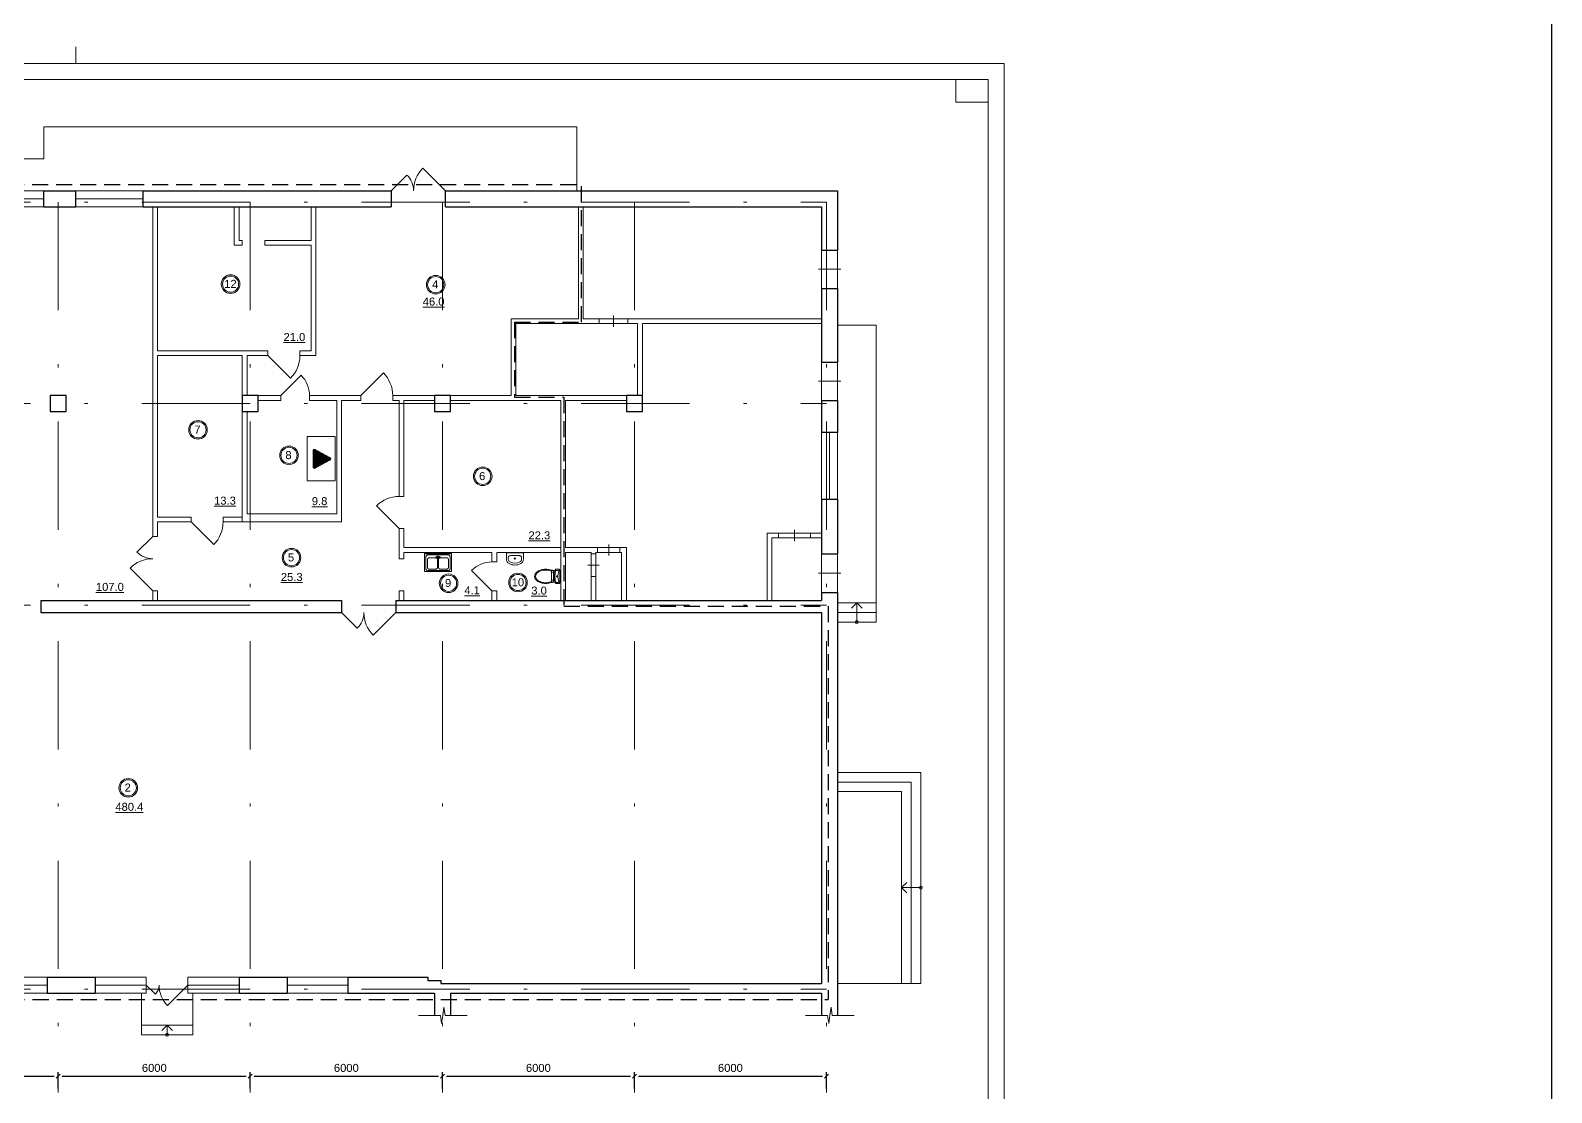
# Model space of a CAD drawing. Header units: metres. Extents: x -136 to 149, y -320 to -175.
# Drawn here: x 101.24 to 148.77, y -230.95 to -197.75 of the extents above; entities that cross this region are included whole.
import ezdxf
from ezdxf.enums import TextEntityAlignment as Align

# ---------------------------------------------------------------- set-up
doc = ezdxf.new("R2010")
doc.units = ezdxf.units.M
doc.header["$MEASUREMENT"] = 0
doc.linetypes.add('( Dashed )', pattern=[0.75, 0.5, -0.25])
doc.linetypes.add('DGN Style 4', pattern=[6.767072, 3.381423, -1.690711, 0.004227, -1.690711])
doc.layers.get('Defpoints').update_dxf_attribs({"lineweight": 0})
doc.layers.add('Level 1', color=7, linetype='Continuous', lineweight=0)
doc.styles.get("Standard").update_dxf_attribs({"font": 'cs_gost2304.shx'})
doc.styles.add('Style-Arial', font='arial.ttf')
doc.dimstyles.get("Standard").update_dxf_attribs({"dimtxt": 0.18, "dimasz": 0.18, "dimexe": 0.18, "dimexo": 0.0625, "dimgap": 0.09, "dimtad": 0, "dimtih": 1, "dimtoh": 1, "dimdec": 4, "dimzin": 0, "dimdsep": 46, "dimtxsty": 'Standard', "dimcen": 0.09, "dimadec": 0, "dimazin": 0, "dimtfac": 1, "dimtdec": 4, "dimtofl": 0, "dimtmove": 0, "dimatfit": 3, "dimfxl": 1, "dimtolj": 1, "dimtzin": 0, "dimarcsym": 0})

# ---------------------------------------------------------------- blocks, each defined once
blk = doc.blocks.new('*U414')
at = {"color": 7, "linetype": 'Continuous', "lineweight": 0}
blk.add_line((0.06, 102.5), (0.06, 105.15), dxfattribs=at)
at = {"color": 7, "linetype": 'Continuous', "lineweight": 13}
for p, q in [((-134.94, 100), (142.56, 100)), ((137.56, 100), (137.56, 96.5)), ((142.56, 100), (142.56, -100)), ((137.56, 96.5), (142.56, 96.5))]:
    blk.add_line(p, q, dxfattribs=at)
at = {"color": 7, "linetype": 'Continuous', "lineweight": 0, "flags": 128}
blk.add_lwpolyline([(145.06, -102.5), (145.06, 102.5), (-144.94, 102.5), (-144.94, -102.5), (145.06, -102.5)], close=True, dxfattribs=at)
blk = doc.blocks.new('формат А2(верт)')
at = {"color": 7, "linetype": 'Continuous', "lineweight": 13}
blk.add_blockref('*U414', (144.94, -102.5), dxfattribs=at)
blk = doc.blocks.new('*U395')
at = {"color": 7, "linetype": 'Continuous', "lineweight": 0}
for p in [(-0.164, 0.009), (0, -0.127), (0.164, 0.009)]:
    blk.add_line(p, (0, 0.173), dxfattribs=at)
blk.add_circle((0, -0.127), 0.0461, dxfattribs=at)
blk = doc.blocks.new('*U410')
at = {"color": 7, "linetype": 'Continuous', "lineweight": 0}
for p, q in [((0, 0.098), (0, 1.018)), ((-0.34, 0.049), (0, 0.098)), ((-0.34, 0.049), (0, 0)), ((0.34, -0.049), (0, 0)), ((0.34, -0.049), (0, -0.098)), ((0, -1.018), (0, -0.098))]:
    blk.add_line(p, q, dxfattribs=at)
blk = doc.blocks.new('*U394')
at = {"color": 7, "linetype": 'Continuous', "lineweight": 0}
for p in [(-0.164, 0.159), (0, -0.277), (0.164, 0.159)]:
    blk.add_line(p, (0, 0.323), dxfattribs=at)
blk.add_circle((0, -0.277), 0.0461, dxfattribs=at)
blk = doc.blocks.new('*U426')
at = {"color": 30, "linetype": '( Dashed )', "lineweight": 30}
for p, q in [((-13.945, 12.74), (14.475, 12.74)), ((-13.945, 8.64), (-13.945, 12.74)), ((14.475, 8.44), (14.475, 12.74)), ((-18.925, 8.64), (-13.945, 8.64)), ((-19.025, 8.54), (-19.025, 5.74)), ((12.375, 8.44), (14.475, 8.44)), ((12.375, 8.44), (12.375, 6.09)), ((-21.825, 6.09), (-21.825, -0.44)), ((-19.725, 6.09), (-21.825, 6.09)), ((-19.725, 6.09), (-19.725, 5.74)), ((-19.725, 5.74), (-19.025, 5.74)), ((12.375, 6.09), (13.925, 6.09)), ((13.925, 6.09), (13.925, -0.44)), ((-22.175, -0.44), (-22.175, -12.74)), ((-22.175, -0.44), (-21.825, -0.44)), ((13.925, -0.44), (22.175, -0.44)), ((22.175, -0.44), (22.175, -12.74)), ((-22.175, -12.74), (22.175, -12.74))]:
    blk.add_line(p, q, dxfattribs=at)
blk = doc.blocks.new('ун3')
at = {"color": 8, "linetype": 'Continuous', "lineweight": 13}
for p, q in [((-0.26, 0.026), (-0.26, 0.142)), ((-0.239, 0.354), (-0.212, 0.175)), ((0.234, 0), (-0.234, 0)), ((-0.221, 0.062), (-0.221, 0.126)), ((0.187, 0.299), (-0.187, 0.299)), ((-0.148, 0.232), (-0.187, 0.232)), ((0.129, 0.232), (-0.128, 0.232)), ((0.187, 0.232), (0.149, 0.232)), ((0.239, 0.354), (0.212, 0.175)), ((0.221, 0.126), (0.221, 0.062)), ((0.26, 0.142), (0.26, 0.026))]:
    blk.add_line(p, q, dxfattribs=at)
at = {"color": 8, "linetype": 'Continuous', "lineweight": 13, "extrusion": (0, 0, -1), "flags": 128}
for points in [[(0.128, 0.255), (0.128, 0.206), (0.148, 0.206), (0.148, 0.255), (0.128, 0.255)], [(-0.129, 0.255), (-0.129, 0.206), (-0.149, 0.206), (-0.149, 0.255), (-0.129, 0.255)]]:
    blk.add_lwpolyline(points, close=True, dxfattribs=at)
at = {"color": 8, "linetype": 'Continuous', "lineweight": 13, "extrusion": (0, 0, -1)}
blk.add_circle((0, 0.099), 0.0222, dxfattribs=at)
at = {"color": 8, "linetype": 'Continuous', "lineweight": 13}
for centre, radius, start, end in [((0.379, 0.517), 0.639, 165.2133, 180), ((0.192, 0.566), 0.446, 147.4922, 165.2133), ((0.34, 0.519), 0.573, 165.2133, 180), ((0.172, 0.563), 0.4, 147.4922, 165.2133), ((0.074, 0.641), 0.306, 123.0235, 147.4922), ((0.067, 0.631), 0.275, 123.0235, 147.4922), ((0, 0.755), 0.17, 90, 123.0235), ((0, 0.733), 0.153, 90, 123.0235), ((0, 0.755), 0.17, 56.9765, 90), ((0, 0.733), 0.153, 56.9765, 90), ((-0.066, 0.631), 0.275, 32.5078, 56.9765), ((-0.074, 0.641), 0.306, 32.5078, 56.9765), ((-0.172, 0.563), 0.4, 14.7867, 32.5078), ((-0.192, 0.566), 0.446, 14.7867, 32.5078), ((-0.34, 0.519), 0.573, 0, 14.7867), ((-0.379, 0.517), 0.639, 0, 14.7867), ((0.379, 0.517), 0.639, 180, 194.7867), ((-0.234, 0.142), 0.026, 106.9888, 180), ((-0.234, 0.026), 0.026, 180, 270), ((0, -0.624), 0.827, 73.0112, 106.9888), ((0.192, 0.467), 0.446, 194.7867, 211.8511), ((0.34, 0.519), 0.573, 180, 194.7867), ((-0.195, 0.126), 0.026, 104.5756, 180), ((-0.195, 0.062), 0.026, 180, 287.342), ((0.172, 0.475), 0.4, 194.7867, 206.0947), ((0, -0.624), 0.801, 75.4244, 104.5756), ((0, -0.562), 0.628, 72.658, 107.342), ((-0.172, 0.475), 0.4, 333.9053, 345.2133), ((-0.192, 0.467), 0.446, 328.1489, 345.2133), ((0.195, 0.062), 0.026, 252.658, 0), ((0.195, 0.126), 0.026, 0, 75.4244), ((-0.34, 0.519), 0.573, 345.2133, 0), ((0.234, 0.026), 0.026, 270, 0), ((-0.379, 0.517), 0.639, 345.2133, 0), ((0.234, 0.142), 0.026, 0, 73.0112)]:
    blk.add_arc(centre, radius, start, end, dxfattribs=at)
at = {"color": 8, "linetype": 'Continuous', "lineweight": 13, "extrusion": (0, 0, -1), "insert": (0.046, 0.047), "char_height": 0.013, "width": 61.84848, "attachment_point": 9, "text_direction": (1, 0, 0)}
blk.add_mtext('\\Ftxt;Spais Shattl', dxfattribs=at)
blk = doc.blocks.new('SINK10')
at = {"color": 8, "linetype": 'Continuous', "lineweight": 13}
for p, q in [((-23, 0), (-23, -16.8)), ((23, 0), (-23, 0)), ((23, 0), (23, -16.8)), ((-17.9, -12.3), (-18, -13.4)), ((-18, -13.4), (-18, -16.8)), ((-17.5, -11.2), (-17.9, -12.3)), ((-16.8, -10.1), (-17.5, -11.2)), ((-15.9, -9.2), (-16.8, -10.1)), ((-14.8, -8.3), (-15.9, -9.2)), ((-13.6, -7.7), (-14.8, -8.3)), ((-12.2, -7.2), (-13.6, -7.7)), ((-10.7, -6.9), (-12.2, -7.2)), ((-9.1, -6.8), (-10.7, -6.9)), ((-9.1, -6.8), (-9.1, -6.8)), ((9.1, -6.8), (-9.1, -6.8)), ((9.1, -6.8), (9.1, -6.8)), ((10.7, -6.9), (9.1, -6.8)), ((12.2, -7.2), (10.7, -6.9)), ((13.6, -7.7), (12.2, -7.2)), ((14.8, -8.3), (13.6, -7.7)), ((15.9, -9.2), (14.8, -8.3)), ((16.8, -10.1), (15.9, -9.2)), ((17.5, -11.2), (16.8, -10.1)), ((17.9, -12.3), (17.5, -11.2)), ((18, -13.4), (17.9, -12.3)), ((18, -13.4), (18, -16.8))]:
    blk.add_line(p, q, dxfattribs=at)
for centre, radius, start, end in [((-9.1, -16.8), 13.9, 180, 241.5254), ((-9.1, -16.8), 8.89, 180, 241.5254), ((0, 0), 33, 241.5254, 298.4746), ((0, 0), 28, 241.5254, 298.4746), ((0, -15.2), 1.75, 0, 360), ((9.1, -16.8), 8.89, 298.4746, 360), ((9.1, -16.8), 13.9, 298.4746, 360)]:
    blk.add_arc(centre, radius, start, end, dxfattribs=at)
blk = doc.blocks.new('SINK4')
at = {"color": 8, "linetype": 'Continuous', "lineweight": 13}
for p, q in [((-45, 0), (45, 0)), ((-45, -60), (-45, 0)), ((45, -60), (45, 0)), ((-45, -2), (45, -2)), ((-40, -10), (-40, -52)), ((35, -5), (-35, -5)), ((-35, -20), (-35, -47)), ((-6.5, -15), (-30, -15)), ((-7.4, -12), (-7.5, -12.3)), ((-7.5, -12.3), (-7.5, -12.8)), ((-7.5, -12.8), (-7.4, -13.4)), ((-7.1, -11.4), (-7.4, -12)), ((-7.2, -11.9), (-7.4, -12)), ((-7.4, -13.4), (-7.3, -14)), ((-7.3, -14), (-7.1, -14.5)), ((-7, -11.9), (-7.2, -11.9)), ((-6.9, -11.3), (-7.1, -11.4)), ((-7.1, -14.5), (-6.9, -15.1)), ((-6.8, -12.1), (-7, -11.9)), ((-3, -11.2), (-6.9, -11.3)), ((-6.6, -11.3), (-6.9, -11.3)), ((-6.9, -15.1), (-6.6, -15.5)), ((-6.5, -12.5), (-6.8, -12.1)), ((-6.3, -11.6), (-6.6, -11.3)), ((-6.6, -15.5), (-6.4, -15.7)), ((-6.3, -13), (-6.5, -12.5)), ((-6.4, -15.7), (-6.2, -15.7)), ((-5.9, -16), (-6.4, -15.7)), ((-6, -12.1), (-6.3, -11.6)), ((-6.1, -13.6), (-6.3, -13)), ((-6.2, -15.7), (-6, -15.6)), ((-6, -14.2), (-6.1, -13.6)), ((-5.7, -12.7), (-6, -12.1)), ((-5.9, -14.8), (-6, -14.2)), ((-6, -15.6), (-5.9, -15.3)), ((-5.9, -15.3), (-5.9, -14.8)), ((-5.9, -16), (-5.6, -16.1)), ((-5.5, -13.5), (-5.7, -12.7)), ((-2.2, -14.1), (-5.6, -16.1)), ((-5.6, -16.1), (-5.4, -15.9)), ((-5.3, -14.2), (-5.5, -13.5)), ((-5.4, -15.9), (-5.3, -15.5)), ((-5.3, -14.9), (-5.3, -14.2)), ((-5.3, -15.5), (-5.3, -14.9)), ((-2.8, -11.3), (-3, -11.2)), ((-2.6, -11.4), (-2.8, -11.3)), ((-2.3, -10.4), (-2.7, -11.1)), ((-2.7, -11.1), (-2.7, -11.4)), ((-1.9, -11.3), (-2.6, -11.5)), ((-2.4, -11.7), (-2.6, -11.4)), ((-2.3, -12.1), (-2.4, -11.7)), ((-1.6, -9.7), (-2.3, -10.4)), ((-2.1, -12.6), (-2.3, -12.1)), ((-2.2, -14.1), (-2.1, -14)), ((-2, -13), (-2.1, -12.6)), ((-2.1, -14), (-2, -13.8)), ((-2, -13.4), (-2, -13)), ((-2, -13.8), (-2, -13.4)), ((-1.3, -13.6), (-2, -13.8)), ((-2, -13.9), (-1.6, -14.3)), ((-0.9, -9.3), (-1.6, -9.7)), ((-1.6, -14.3), (-0.9, -14.7)), ((-1.2, -11.1), (-1.5, -12)), ((-1.5, -12), (-1.2, -12.9)), ((-1.5, -47), (-1.5, -20)), ((-0.5, -10.6), (-1.2, -11.1)), ((-1.2, -12.9), (-0.9, -13.1)), ((-1.1, -32), (-0.9, -31.4)), ((-0.9, -32.6), (-1.1, -32)), ((-0.8, -11.4), (-1, -12)), ((-1, -12), (-0.9, -12.5)), ((0, -9.2), (-0.9, -9.3)), ((-0.7, -11.5), (-0.9, -12)), ((-0.9, -12), (-0.9, -32)), ((-0.9, -14.7), (-0.9, -14.7)), ((-0.7, -32.5), (-0.9, -32)), ((-0.3, -11), (-0.8, -11.4)), ((-0.3, -32.9), (-0.9, -32.6)), ((-0.9, -32.6), (-0.7, -33)), ((-0.3, -11.2), (-0.7, -11.5)), ((-0.3, -32.8), (-0.7, -32.5)), ((-0.3, -33.3), (-0.7, -33)), ((0.5, -10.6), (-0.5, -10.6)), ((0.3, -11), (-0.3, -11)), ((0.3, -11.2), (-0.3, -11.2)), ((0.3, -32.8), (-0.3, -32.8)), ((0.3, -32.9), (-0.3, -32.9)), ((0.3, -33.3), (-0.3, -33.3)), ((0.9, -9.3), (0, -9.2)), ((0.8, -11.4), (0.3, -11)), ((0.7, -11.5), (0.3, -11.2)), ((0.7, -32.5), (0.3, -32.8)), ((0.8, -32.6), (0.3, -32.9)), ((0.7, -33), (0.3, -33.3)), ((1.2, -11.1), (0.5, -10.6)), ((0.8, -12), (0.7, -11.5)), ((0.8, -32), (0.7, -32.5)), ((0.8, -32.6), (0.7, -33)), ((1, -12), (0.8, -11.4)), ((0.8, -12.5), (1, -12)), ((0.8, -12), (0.8, -32)), ((0.8, -13.1), (1.2, -12.9)), ((0.8, -14.7), (0.9, -14.7)), ((0.8, -31.4), (1, -32)), ((1, -32), (0.8, -32.6)), ((1.6, -9.7), (0.9, -9.3)), ((0.9, -14.7), (1.6, -14.3)), ((1.5, -12), (1.2, -11.1)), ((1.2, -12.9), (1.5, -12)), ((1.3, -13.6), (2, -13.8)), ((1.5, -20), (1.5, -47)), ((2.3, -10.4), (1.6, -9.7)), ((1.6, -14.3), (2, -13.9)), ((1.9, -11.3), (2.6, -11.5)), ((2.1, -12.6), (2, -13)), ((2, -13), (2, -13.4)), ((2, -13.4), (2, -13.8)), ((2, -13.8), (2.1, -14)), ((2.3, -12.1), (2.1, -12.6)), ((2.1, -14), (2.2, -14.1)), ((2.2, -14.1), (5.6, -16.1)), ((2.7, -11.1), (2.3, -10.4)), ((2.4, -11.7), (2.3, -12.1)), ((2.6, -11.4), (2.4, -11.7)), ((2.8, -11.3), (2.6, -11.4)), ((2.7, -11.4), (2.7, -11.1)), ((3, -11.2), (2.8, -11.3)), ((3, -11.2), (6.9, -11.3)), ((5.5, -13.5), (5.3, -14.2)), ((5.3, -14.2), (5.3, -14.9)), ((5.3, -14.9), (5.3, -15.5)), ((5.3, -15.5), (5.4, -15.9)), ((5.4, -15.9), (5.6, -16.1)), ((5.7, -12.7), (5.5, -13.5)), ((5.6, -16.1), (5.9, -16)), ((6, -12.1), (5.7, -12.7)), ((6, -14.2), (5.9, -14.8)), ((5.9, -14.8), (5.9, -15.3)), ((5.9, -15.3), (6, -15.6)), ((5.9, -16), (6.4, -15.7)), ((6.3, -11.6), (6, -12.1)), ((6.1, -13.6), (6, -14.2)), ((6, -15.6), (6.2, -15.7)), ((6.3, -13), (6.1, -13.6)), ((6.2, -15.7), (6.4, -15.7)), ((6.6, -11.3), (6.3, -11.6)), ((6.5, -12.5), (6.3, -13)), ((6.4, -15.7), (6.6, -15.5)), ((6.8, -12.1), (6.5, -12.5)), ((30, -15), (6.5, -15)), ((6.9, -11.3), (6.6, -11.3)), ((6.6, -15.5), (6.9, -15.1)), ((7, -11.9), (6.8, -12.1)), ((7.1, -11.4), (6.9, -11.3)), ((6.9, -15.1), (7.1, -14.5)), ((7.2, -11.9), (7, -11.9)), ((7.1, -11.4), (7.4, -12)), ((7.1, -14.5), (7.3, -14)), ((7.4, -12), (7.2, -11.9)), ((7.3, -14), (7.4, -13.4)), ((7.5, -12.3), (7.4, -12)), ((7.4, -13.4), (7.5, -12.8)), ((7.5, -12.8), (7.5, -12.3)), ((35, -47), (35, -20)), ((40, -52), (40, -10)), ((-45, -60), (45, -60)), ((-35, -57), (35, -57)), ((-30, -52), (-6.5, -52)), ((6.5, -52), (30, -52))]:
    blk.add_line(p, q, dxfattribs=at)
for centre, start, end in [((-35, -10), 90, 180), ((-30, -20), 90, 180), ((-30, -47), 180, 270), ((-6.5, -20), 0, 90), ((-6.5, -47), 270, 0), ((6.5, -20), 90, 180), ((6.5, -47), 180, 270), ((30, -20), 0, 90), ((30, -47), 270, 0), ((35, -10), 0, 90), ((-35, -52), 180, 270), ((35, -52), 270, 0)]:
    blk.add_arc(centre, 5, start, end, dxfattribs=at)
for p in [(-35, -57), (-30, -52), (6.5, -52)]:
    blk.add_point(p, dxfattribs=at)
blk = doc.blocks.new('*U104')
at = {"linetype": 'Continuous', "lineweight": 13}
h = blk.add_hatch(color=7, dxfattribs=at)
h.paths.add_polyline_path([(0.214, -0.233, 0.573879), (0.249, -0.174), (0.03, 0.213, 0.590013), (-0.04, 0.213), (-0.249, -0.175, 0.56827), (-0.214, -0.234), (0, -0.234)])
h.paths.add_polyline_path([(0.013, 0.204), (0.231, -0.184, -0.573879), (0.214, -0.213), (-0.214, -0.214, -0.56827), (-0.232, -0.184), (-0.022, 0.203), (-0.022, 0.203, -0.590013)])
h = blk.add_hatch(color=7, dxfattribs=at)
h.paths.add_polyline_path([(0.214, -0.233, 0.573879), (0.249, -0.174), (0.03, 0.213, 0.590013), (-0.04, 0.213), (-0.249, -0.175, 0.56827), (-0.214, -0.234), (0, -0.234)])
h.paths.add_polyline_path([(0.013, 0.204), (0.231, -0.184, -0.573879), (0.214, -0.213), (-0.214, -0.214, -0.56827), (-0.232, -0.184), (-0.022, 0.203), (-0.022, 0.203, -0.590013)])
h = blk.add_hatch(color=7, dxfattribs=at)
h.paths.add_polyline_path([(0.214, -0.233, 0.573879), (0.249, -0.174), (0.03, 0.213, 0.590013), (-0.04, 0.213), (-0.249, -0.175, 0.56827), (-0.214, -0.234), (0, -0.234)])
h.paths.add_polyline_path([(-0.232, -0.184), (-0.022, 0.203), (-0.022, 0.203, -0.589995), (0.013, 0.204), (0.013, 0.204), (0.231, -0.184, -0.573879), (0.214, -0.213), (-0.214, -0.214, -0.56827)])
h = blk.add_hatch(color=2, dxfattribs=at)
h.paths.add_polyline_path([(0.231, -0.184), (0.013, 0.204, 0.590013), (-0.022, 0.203), (-0.022, 0.203), (-0.232, -0.184, 0.56827), (-0.214, -0.214), (0.214, -0.213, 0.573879)])
h.paths.add_polyline_path([(0.004, -0.192), (-0.017, -0.118), (0.001, -0.137), (0.01, -0.028), (-0.066, -0.078), (-0.027, 0.112), (0.024, 0.115), (-0.025, -0.027), (0.055, 0.025), (0.021, -0.14), (0.044, -0.123)])
blk.add_hatch(color=7, dxfattribs=at).paths.add_polyline_path([(0.004, -0.192), (-0.017, -0.118), (0.001, -0.137), (0.01, -0.028), (-0.066, -0.078), (-0.027, 0.112), (0.024, 0.115), (-0.025, -0.027), (0.055, 0.025), (0.021, -0.14), (0.044, -0.123)])
at = {"color": 7, "linetype": 'Continuous', "lineweight": 13, "flags": 128}
blk.add_lwpolyline([(-0.232, -0.184), (-0.022, 0.203, -0.590013), (0.013, 0.204), (0.231, -0.184, -0.573879), (0.214, -0.213), (-0.214, -0.214, -0.56827), (-0.232, -0.184)], format="xyb", close=True, dxfattribs=at)
blk.add_lwpolyline([(-0.027, 0.112), (0.024, 0.115), (-0.025, -0.027), (0.055, 0.025), (0.021, -0.14), (0.044, -0.123), (0.004, -0.192), (-0.017, -0.118), (0.001, -0.137), (0.01, -0.028), (-0.066, -0.078), (-0.027, 0.112)], close=True, dxfattribs=at)
at = {"layer": 'Level 1', "color": 7, "linetype": 'Continuous', "lineweight": 13}
for p, q in [((-0.04, 0.213), (-0.249, -0.175)), ((0.03, 0.213), (0.249, -0.174)), ((-0.214, -0.234), (0.214, -0.233))]:
    blk.add_line(p, q, dxfattribs=at)
for centre, start, end in [((-0.004, 0.194), 29.4332, 151.5979), ((-0.214, -0.194), 151.5945, 270.0276), ((0.214, -0.193), 270.0276, 29.4301)]:
    blk.add_arc(centre, 0.04, start, end, dxfattribs=at)
blk = doc.blocks.new('*U103')
at = {"color": 7, "linetype": 'Continuous', "lineweight": 13, "flags": 128}
blk.add_lwpolyline([(0.219, 0.138), (-0.219, 0.138), (-0.219, -0.138), (0.219, -0.138), (0.219, 0.138)], close=True, dxfattribs=at)
at = {"layer": 'Level 1', "color": 7, "linetype": 'Continuous', "lineweight": 13, "xscale": 0.3720619844147274, "yscale": 0.3720619844147274, "zscale": 0.3720619844147274}
blk.add_blockref('*U104', (0.003, 0.008), dxfattribs=at)
blk = doc.blocks.new('*U23')
at = {"color": 7, "linetype": 'Continuous', "lineweight": 13}
for radius in [0.291, 0.252]:
    blk.add_circle((0, 0), radius, dxfattribs=at)
at = {"color": 7, "linetype": 'Continuous', "lineweight": 13, "style": 'Style-Arial'}
blk.add_text('2', height=0.25, dxfattribs=at).set_placement((-0.113, 0.133), align=Align.TOP_LEFT)
blk = doc.blocks.new('*U25')
at = {"color": 7, "linetype": 'Continuous', "lineweight": 13}
for radius in [0.291, 0.252]:
    blk.add_circle((0, 0), radius, dxfattribs=at)
at = {"color": 7, "linetype": 'Continuous', "lineweight": 13, "style": 'Style-Arial'}
blk.add_text('4', height=0.25, dxfattribs=at).set_placement((-0.113, 0.133), align=Align.TOP_LEFT)
blk = doc.blocks.new('*U26')
at = {"color": 7, "linetype": 'Continuous', "lineweight": 13}
for radius in [0.291, 0.252]:
    blk.add_circle((0, 0), radius, dxfattribs=at)
at = {"color": 7, "linetype": 'Continuous', "lineweight": 13, "style": 'Style-Arial'}
blk.add_text('5', height=0.25, dxfattribs=at).set_placement((-0.113, 0.133), align=Align.TOP_LEFT)
blk = doc.blocks.new('*U27')
at = {"color": 7, "linetype": 'Continuous', "lineweight": 13}
for radius in [0.291, 0.252]:
    blk.add_circle((0, 0), radius, dxfattribs=at)
at = {"color": 7, "linetype": 'Continuous', "lineweight": 13, "style": 'Style-Arial'}
blk.add_text('6', height=0.25, dxfattribs=at).set_placement((-0.113, 0.133), align=Align.TOP_LEFT)
blk = doc.blocks.new('*U28')
at = {"color": 7, "linetype": 'Continuous', "lineweight": 13}
for radius in [0.291, 0.252]:
    blk.add_circle((0, 0), radius, dxfattribs=at)
at = {"color": 7, "linetype": 'Continuous', "lineweight": 13, "style": 'Style-Arial'}
blk.add_text('7', height=0.25, dxfattribs=at).set_placement((-0.113, 0.133), align=Align.TOP_LEFT)
blk = doc.blocks.new('*U29')
at = {"color": 7, "linetype": 'Continuous', "lineweight": 13}
for radius in [0.291, 0.252]:
    blk.add_circle((0, 0), radius, dxfattribs=at)
at = {"color": 7, "linetype": 'Continuous', "lineweight": 13, "style": 'Style-Arial'}
blk.add_text('8', height=0.25, dxfattribs=at).set_placement((-0.113, 0.133), align=Align.TOP_LEFT)
blk = doc.blocks.new('*U30')
at = {"color": 7, "linetype": 'Continuous', "lineweight": 13}
for radius in [0.291, 0.252]:
    blk.add_circle((0, 0), radius, dxfattribs=at)
at = {"color": 7, "linetype": 'Continuous', "lineweight": 13, "style": 'Style-Arial'}
blk.add_text('9', height=0.25, dxfattribs=at).set_placement((-0.113, 0.133), align=Align.TOP_LEFT)
blk = doc.blocks.new('*U31')
at = {"color": 7, "linetype": 'Continuous', "lineweight": 13}
for radius in [0.291, 0.252]:
    blk.add_circle((0, 0), radius, dxfattribs=at)
at = {"color": 7, "linetype": 'Continuous', "lineweight": 13, "style": 'Style-Arial'}
blk.add_text('10', height=0.25, dxfattribs=at).set_placement((-0.197, 0.133), align=Align.TOP_LEFT)
blk = doc.blocks.new('*U33')
at = {"color": 7, "linetype": 'Continuous', "lineweight": 13}
for radius in [0.291, 0.252]:
    blk.add_circle((0, 0), radius, dxfattribs=at)
at = {"color": 7, "linetype": 'Continuous', "lineweight": 13, "style": 'Style-Arial'}
blk.add_text('12', height=0.25, dxfattribs=at).set_placement((-0.197, 0.133), align=Align.TOP_LEFT)
blk = doc.blocks.new('_Oblique-1')
at = {"color": 0, "linetype": 'ByBlock', "lineweight": -2}
blk.add_line((0.5, 0.5), (-0.5, -0.5), dxfattribs=at)
blk = doc.blocks.new('*D498')
at = {"color": 0, "linetype": 'Continuous', "lineweight": -2, "transparency": 16777216}
for p, q in [((96.115, -230.822), (96.115, -230.305)), ((96.24, -230.43), (101.99, -230.43)), ((102.115, -230.822), (102.115, -230.305))]:
    blk.add_line(p, q, dxfattribs=at)
at = {"layer": 'Defpoints', "color": 0, "linetype": 'Continuous', "lineweight": 30, "transparency": 16777216}
for p in [(102.115, -230.43), (96.115, -230.947), (102.115, -230.947)]:
    blk.add_point(p, dxfattribs=at)
at = {"color": 0, "linetype": 'Continuous', "lineweight": -2, "transparency": 16777216, "xscale": 0.125, "yscale": 0.125, "zscale": 0.125, "rotation": 180}
blk.add_blockref('_Oblique-1', (96.115, -230.43), dxfattribs=at)
at = {"color": 0, "linetype": 'Continuous', "lineweight": -2, "transparency": 16777216, "xscale": 0.125, "yscale": 0.125, "zscale": 0.125}
blk.add_blockref('_Oblique-1', (102.115, -230.43), dxfattribs=at)
at = {"color": 0, "linetype": 'Continuous', "lineweight": 0, "transparency": 16777216, "insert": (99.115, -230.177), "char_height": 0.25, "attachment_point": 5, "style": 'Style-Arial'}
blk.add_mtext('\\A1;6000', dxfattribs=at)
blk = doc.blocks.new('*D499')
at = {"color": 0, "linetype": 'Continuous', "lineweight": -2, "transparency": 16777216}
for p, q in [((102.115, -230.822), (102.115, -230.305)), ((102.24, -230.43), (107.99, -230.43)), ((108.115, -230.822), (108.115, -230.305))]:
    blk.add_line(p, q, dxfattribs=at)
at = {"layer": 'Defpoints', "color": 0, "linetype": 'Continuous', "lineweight": 30, "transparency": 16777216}
for p in [(108.115, -230.43), (102.115, -230.947), (108.115, -230.947)]:
    blk.add_point(p, dxfattribs=at)
at = {"color": 0, "linetype": 'Continuous', "lineweight": -2, "transparency": 16777216, "xscale": 0.125, "yscale": 0.125, "zscale": 0.125, "rotation": 180}
blk.add_blockref('_Oblique-1', (102.115, -230.43), dxfattribs=at)
at = {"color": 0, "linetype": 'Continuous', "lineweight": -2, "transparency": 16777216, "xscale": 0.125, "yscale": 0.125, "zscale": 0.125}
blk.add_blockref('_Oblique-1', (108.115, -230.43), dxfattribs=at)
at = {"color": 0, "linetype": 'Continuous', "lineweight": 0, "transparency": 16777216, "insert": (105.115, -230.177), "char_height": 0.25, "attachment_point": 5, "style": 'Style-Arial'}
blk.add_mtext('\\A1;6000', dxfattribs=at)
blk = doc.blocks.new('*D500')
at = {"color": 0, "linetype": 'Continuous', "lineweight": -2, "transparency": 16777216}
for p, q in [((108.115, -230.822), (108.115, -230.305)), ((108.24, -230.43), (113.99, -230.43)), ((114.115, -230.822), (114.115, -230.305))]:
    blk.add_line(p, q, dxfattribs=at)
at = {"layer": 'Defpoints', "color": 0, "linetype": 'Continuous', "lineweight": 30, "transparency": 16777216}
for p in [(114.115, -230.43), (108.115, -230.947), (114.115, -230.947)]:
    blk.add_point(p, dxfattribs=at)
at = {"color": 0, "linetype": 'Continuous', "lineweight": -2, "transparency": 16777216, "xscale": 0.125, "yscale": 0.125, "zscale": 0.125, "rotation": 180}
blk.add_blockref('_Oblique-1', (108.115, -230.43), dxfattribs=at)
at = {"color": 0, "linetype": 'Continuous', "lineweight": -2, "transparency": 16777216, "xscale": 0.125, "yscale": 0.125, "zscale": 0.125}
blk.add_blockref('_Oblique-1', (114.115, -230.43), dxfattribs=at)
at = {"color": 0, "linetype": 'Continuous', "lineweight": 0, "transparency": 16777216, "insert": (111.115, -230.177), "char_height": 0.25, "attachment_point": 5, "style": 'Style-Arial'}
blk.add_mtext('\\A1;6000', dxfattribs=at)
blk = doc.blocks.new('*D501')
at = {"color": 0, "linetype": 'Continuous', "lineweight": -2, "transparency": 16777216}
for p, q in [((114.115, -230.822), (114.115, -230.305)), ((114.24, -230.43), (119.99, -230.43)), ((120.115, -230.822), (120.115, -230.305))]:
    blk.add_line(p, q, dxfattribs=at)
at = {"layer": 'Defpoints', "color": 0, "linetype": 'Continuous', "lineweight": 30, "transparency": 16777216}
for p in [(120.115, -230.43), (114.115, -230.947), (120.115, -230.947)]:
    blk.add_point(p, dxfattribs=at)
at = {"color": 0, "linetype": 'Continuous', "lineweight": -2, "transparency": 16777216, "xscale": 0.125, "yscale": 0.125, "zscale": 0.125, "rotation": 180}
blk.add_blockref('_Oblique-1', (114.115, -230.43), dxfattribs=at)
at = {"color": 0, "linetype": 'Continuous', "lineweight": -2, "transparency": 16777216, "xscale": 0.125, "yscale": 0.125, "zscale": 0.125}
blk.add_blockref('_Oblique-1', (120.115, -230.43), dxfattribs=at)
at = {"color": 0, "linetype": 'Continuous', "lineweight": 0, "transparency": 16777216, "insert": (117.115, -230.177), "char_height": 0.25, "attachment_point": 5, "style": 'Style-Arial'}
blk.add_mtext('\\A1;6000', dxfattribs=at)
blk = doc.blocks.new('*D502')
at = {"color": 0, "linetype": 'Continuous', "lineweight": -2, "transparency": 16777216}
for p, q in [((120.115, -230.822), (120.115, -230.305)), ((120.24, -230.43), (125.99, -230.43)), ((126.115, -230.822), (126.115, -230.305))]:
    blk.add_line(p, q, dxfattribs=at)
at = {"layer": 'Defpoints', "color": 0, "linetype": 'Continuous', "lineweight": 30, "transparency": 16777216}
for p in [(126.115, -230.43), (120.115, -230.947), (126.115, -230.947)]:
    blk.add_point(p, dxfattribs=at)
at = {"color": 0, "linetype": 'Continuous', "lineweight": -2, "transparency": 16777216, "xscale": 0.125, "yscale": 0.125, "zscale": 0.125, "rotation": 180}
blk.add_blockref('_Oblique-1', (120.115, -230.43), dxfattribs=at)
at = {"color": 0, "linetype": 'Continuous', "lineweight": -2, "transparency": 16777216, "xscale": 0.125, "yscale": 0.125, "zscale": 0.125}
blk.add_blockref('_Oblique-1', (126.115, -230.43), dxfattribs=at)
at = {"color": 0, "linetype": 'Continuous', "lineweight": 0, "transparency": 16777216, "insert": (123.115, -230.177), "char_height": 0.25, "attachment_point": 5, "style": 'Style-Arial'}
blk.add_mtext('\\A1;6000', dxfattribs=at)

msp = doc.modelspace()

# ---------------------------------------------------------------- linework, layer by layer
at = {"color": 7, "linetype": 'Continuous', "lineweight": 0}
for p, q in [((101.66478784, -201.76100694), (101.66478784, -200.76100694)), ((101.66478784, -200.76100694), (118.31478784, -200.76100694)), ((118.31478784, -200.76100694), (118.31478784, -202.76100694)), ((97.86478784, -201.76100694), (101.66478784, -201.76100694)), ((112.51478784, -203.26100694), (112.51478784, -202.76100694)), ((99.56478784, -203.01100694), (101.66478784, -203.01100694)), ((102.66478784, -203.01100694), (104.76478784, -203.01100694)), ((125.86478784, -205.21100694), (126.56478784, -205.21100694)), ((119.46478784, -206.66100694), (119.46478784, -207.01100694)), ((126.46478784, -206.96100694), (127.66478784, -206.96100694)), ((127.66478784, -206.96100694), (127.66478784, -216.24100694)), ((125.86478784, -208.71100694), (126.56478784, -208.71100694)), ((126.21478784, -212.41100694), (126.21478784, -210.31100694)), ((125.11478784, -213.36100694), (125.11478784, -213.71100694)), ((119.31478784, -213.81100694), (119.31478784, -214.16100694)), ((118.66478784, -214.46100694), (119.01478784, -214.46100694)), ((125.86478784, -214.71100694), (126.56478784, -214.71100694)), ((126.46478784, -215.64100694), (127.66478784, -215.64100694)), ((126.46478784, -215.94100694), (127.66478784, -215.94100694)), ((126.46478784, -216.24100694), (127.66478784, -216.24100694)), ((126.46478784, -220.94100694), (129.06478784, -220.94100694)), ((129.06478784, -220.94100694), (129.06478784, -227.54100694)), ((126.46478784, -221.24100694), (128.76478784, -221.24100694)), ((128.76478784, -221.24100694), (128.76478784, -227.54100694)), ((126.46478784, -221.54100694), (128.46478784, -221.54100694)), ((128.46478784, -221.54100694), (128.46478784, -227.54100694)), ((97.46478784, -227.59100694), (101.76478784, -227.59100694)), ((103.26478784, -227.59100694), (104.86478784, -227.59100694)), ((106.16478784, -227.59100694), (107.76478784, -227.59100694)), ((109.26478784, -227.59100694), (111.16478784, -227.59100694)), ((126.46478784, -227.54100694), (129.06478784, -227.54100694)), ((104.71478784, -227.84100694), (104.71478784, -229.14100694)), ((106.31478784, -227.84100694), (106.31478784, -229.14100694)), ((106.31478784, -228.84100694), (104.71478784, -228.84100694)), ((106.31478784, -229.14100694), (104.71478784, -229.14100694))]:
    msp.add_line(p, q, dxfattribs=at)
at = {"color": 7, "linetype": 'Continuous', "lineweight": 13}
for p, q in [((112.51478784, -202.76100694), (113.00976259, -202.2660322)), ((114.21478784, -202.76100694), (113.50768106, -202.05390016)), ((105.06478784, -207.91100694), (105.06478784, -203.26100694)), ((105.21478784, -207.76100694), (105.21478784, -203.26100694)), ((107.61478784, -204.46100694), (107.61478784, -203.26100694)), ((107.76478784, -204.31100694), (107.76478784, -203.26100694)), ((110.01478784, -204.31100694), (110.01478784, -203.26100694)), ((110.16478784, -207.91100694), (110.16478784, -203.26100694)), ((118.36478784, -206.76100694), (118.36478784, -203.26100694)), ((118.51478784, -206.76100694), (118.51478784, -203.26100694)), ((107.76478784, -204.31100694), (107.86478784, -204.31100694)), ((107.86478784, -204.46100694), (107.86478784, -204.31100694)), ((108.56478784, -204.46100694), (108.56478784, -204.31100694)), ((108.56478784, -204.31100694), (110.01478784, -204.31100694)), ((107.61478784, -204.46100694), (107.86478784, -204.46100694)), ((108.56478784, -204.46100694), (110.01478784, -204.46100694)), ((110.01478784, -207.76100694), (110.01478784, -204.46100694)), ((116.26478784, -206.76100694), (116.26478784, -209.16100694)), ((116.26478784, -206.76100694), (118.36478784, -206.76100694)), ((116.41478784, -206.91100694), (116.41478784, -209.16100694)), ((116.41478784, -206.91100694), (119.01478784, -206.91100694)), ((118.51478784, -206.76100694), (119.01478784, -206.76100694)), ((119.01478784, -206.91100694), (119.01478784, -206.76100694)), ((119.91478784, -206.91100694), (119.91478784, -206.76100694)), ((119.91478784, -206.76100694), (125.96478784, -206.76100694)), ((119.91478784, -206.91100694), (120.21478784, -206.91100694)), ((120.21478784, -209.16100694), (120.21478784, -206.91100694)), ((120.36478784, -209.16100694), (120.36478784, -206.91100694)), ((120.36478784, -206.91100694), (125.96478784, -206.91100694)), ((105.06478784, -207.91100694), (105.06478784, -213.56100694)), ((105.21478784, -207.76100694), (106.46478784, -207.76100694)), ((105.21478784, -207.91100694), (106.46478784, -207.91100694)), ((105.21478784, -207.91100694), (105.21478784, -212.96100694)), ((106.46478784, -207.76100694), (108.66478784, -207.76100694)), ((106.46478784, -207.91100694), (107.86478784, -207.91100694)), ((107.86478784, -209.16100694), (107.86478784, -207.91100694)), ((108.01478784, -209.16100694), (108.01478784, -207.91100694)), ((108.01478784, -207.91100694), (108.66478784, -207.91100694)), ((108.66478784, -207.91100694), (108.66478784, -207.76100694)), ((108.66478784, -207.91100694), (109.37189463, -208.61811373)), ((109.66478784, -207.91100694), (109.66478784, -207.76100694)), ((109.66478784, -207.76100694), (110.01478784, -207.76100694)), ((109.66478784, -207.91100694), (110.16478784, -207.91100694)), ((109.06478784, -209.16100694), (109.70118395, -208.52461084)), ((111.56478784, -209.16100694), (112.27189463, -208.45390016)), ((108.36478784, -209.16100694), (109.06478784, -209.16100694)), ((108.36478784, -209.31100694), (109.06478784, -209.31100694)), ((109.06478784, -209.16100694), (109.06478784, -209.31100694)), ((109.96478784, -209.16100694), (109.96478784, -209.31100694)), ((109.96478784, -209.16100694), (110.96478784, -209.16100694)), ((109.96478784, -209.31100694), (110.81478784, -209.31100694)), ((110.81478784, -212.86100694), (110.81478784, -209.31100694)), ((111.56478784, -209.16100694), (110.96478784, -209.16100694)), ((110.96478784, -213.11100694), (110.96478784, -209.31100694)), ((111.56478784, -209.31100694), (110.96478784, -209.31100694)), ((111.56478784, -209.31100694), (111.56478784, -209.16100694)), ((113.26478784, -209.16100694), (112.56478784, -209.16100694)), ((112.56478784, -209.31100694), (112.56478784, -209.16100694)), ((112.76478784, -209.31100694), (112.56478784, -209.31100694)), ((112.76478784, -212.31100694), (112.76478784, -209.31100694)), ((113.26478784, -209.31100694), (112.91478784, -209.31100694)), ((112.91478784, -212.31100694), (112.91478784, -209.31100694)), ((113.26478784, -209.16100694), (113.86478784, -209.16100694)), ((113.26478784, -209.31100694), (113.86478784, -209.31100694)), ((114.36478784, -209.16100694), (116.26478784, -209.16100694)), ((114.36478784, -209.31100694), (117.81478784, -209.31100694)), ((116.41478784, -209.16100694), (119.86478784, -209.16100694)), ((117.81478784, -209.31100694), (117.81478784, -213.61100694)), ((117.96478784, -209.31100694), (117.96478784, -213.91100694)), ((117.96478784, -209.31100694), (119.86478784, -209.31100694)), ((107.86478784, -209.66100694), (107.86478784, -210.66100694)), ((108.01478784, -209.66100694), (108.01478784, -212.86100694)), ((107.86478784, -210.66100694), (107.86478784, -213.11100694)), ((112.76478784, -212.31100694), (112.91478784, -212.31100694)), ((108.01478784, -212.86100694), (110.81478784, -212.86100694)), ((112.76478784, -213.31100694), (112.05768106, -212.60390016)), ((106.26478784, -212.96100694), (105.21478784, -212.96100694)), ((105.21478784, -213.11100694), (105.21478784, -213.56100694)), ((106.26478784, -213.11100694), (105.21478784, -213.11100694)), ((106.26478784, -212.96100694), (106.26478784, -213.11100694)), ((106.26478784, -213.11100694), (106.97189463, -213.81811373)), ((107.86478784, -212.96100694), (107.26478784, -212.96100694)), ((107.26478784, -212.96100694), (107.26478784, -213.11100694)), ((107.86478784, -213.11100694), (107.26478784, -213.11100694)), ((107.86478784, -213.11100694), (110.96478784, -213.11100694)), ((112.76478784, -214.26100694), (112.76478784, -213.31100694)), ((112.76478784, -213.31100694), (112.91478784, -213.31100694)), ((112.91478784, -213.91100694), (112.91478784, -213.31100694)), ((105.06478784, -213.56100694), (104.57130586, -214.05448893)), ((105.06478784, -213.56100694), (105.21478784, -213.56100694)), ((117.81478784, -213.61100694), (117.81478784, -215.56100694)), ((124.26478784, -213.46100694), (124.26478784, -215.56100694)), ((124.26478784, -213.46100694), (124.61478784, -213.46100694)), ((124.41478784, -213.61100694), (124.41478784, -215.56100694)), ((124.41478784, -213.61100694), (124.61478784, -213.61100694)), ((124.61478784, -213.46100694), (124.61478784, -213.61100694)), ((125.61478784, -213.46100694), (125.61478784, -213.61100694)), ((125.61478784, -213.46100694), (125.96478784, -213.46100694)), ((125.61478784, -213.61100694), (125.96478784, -213.61100694)), ((112.76478784, -214.26100694), (112.91478784, -214.26100694)), ((112.91478784, -213.91100694), (117.81478784, -213.91100694)), ((112.91478784, -214.06100694), (115.66478784, -214.06100694)), ((112.91478784, -214.26100694), (112.91478784, -214.06100694)), ((115.66478784, -214.06100694), (115.66478784, -214.36100694)), ((115.81478784, -214.06100694), (115.81478784, -214.36100694)), ((115.81478784, -214.06100694), (117.81478784, -214.06100694)), ((117.96478784, -213.91100694), (118.96478784, -213.91100694)), ((117.96478784, -214.06100694), (118.76478784, -214.06100694)), ((117.96478784, -214.06100694), (117.96478784, -215.56100694)), ((118.76478784, -214.06100694), (118.76478784, -214.11100694)), ((118.76478784, -214.11100694), (118.91478784, -214.11100694)), ((118.91478784, -214.06100694), (118.91478784, -214.11100694)), ((118.91478784, -214.06100694), (118.96478784, -214.06100694)), ((118.96478784, -213.91100694), (118.96478784, -214.06100694)), ((119.66478784, -213.91100694), (119.66478784, -214.06100694)), ((119.66478784, -213.91100694), (119.86478784, -213.91100694)), ((119.66478784, -214.06100694), (119.71478784, -214.06100694)), ((119.71478784, -214.06100694), (119.71478784, -215.56100694)), ((119.86478784, -213.91100694), (119.86478784, -215.56100694)), ((105.06478784, -215.26100694), (104.3561883, -214.5524074)), ((115.66478784, -215.26100694), (115.02839174, -214.62461084)), ((115.66478784, -214.36100694), (115.81478784, -214.36100694)), ((118.76478784, -214.81100694), (118.91478784, -214.81100694)), ((118.76478784, -214.81100694), (118.76478784, -215.56100694)), ((118.91478784, -214.81100694), (118.91478784, -215.56100694)), ((105.06478784, -215.26100694), (105.21478784, -215.26100694)), ((105.06478784, -215.26100694), (105.06478784, -215.56100694)), ((105.21478784, -215.26100694), (105.21478784, -215.56100694)), ((112.76478784, -215.56100694), (112.76478784, -215.26100694)), ((112.76478784, -215.26100694), (112.91478784, -215.26100694)), ((112.91478784, -215.56100694), (112.91478784, -215.26100694)), ((115.66478784, -215.26100694), (115.66478784, -215.56100694)), ((115.66478784, -215.26100694), (115.81478784, -215.26100694)), ((115.81478784, -215.26100694), (115.81478784, -215.56100694)), ((110.96478784, -215.94100694), (111.45826983, -216.43448893)), ((112.66478784, -215.94100694), (111.9561883, -216.64960649)), ((104.86478784, -227.59100694), (105.14763056, -227.87384966)), ((106.16478784, -227.59100694), (105.52839174, -228.22740305))]:
    msp.add_line(p, q, dxfattribs=at)
at = {"color": 7, "linetype": 'Continuous', "lineweight": 30}
for p, q in [((101.66478784, -203.26100694), (101.66478784, -202.76100694)), ((101.66478784, -202.76100694), (102.66478784, -202.76100694)), ((102.66478784, -203.26100694), (102.66478784, -202.76100694)), ((104.76478784, -203.26100694), (104.76478784, -202.76100694)), ((104.76478784, -202.76100694), (112.51478784, -202.76100694)), ((112.51478784, -202.76100694), (112.51478784, -203.26100694)), ((114.21478784, -203.26100694), (114.21478784, -202.76100694)), ((114.21478784, -202.76100694), (115.21478784, -202.76100694)), ((115.21478784, -202.76100694), (126.46478784, -202.76100694)), ((126.46478784, -202.76100694), (126.46478784, -204.61100694)), ((101.66478784, -203.26100694), (102.66478784, -203.26100694)), ((104.76478784, -203.26100694), (112.51478784, -203.26100694)), ((114.21478784, -203.26100694), (115.21478784, -203.26100694)), ((115.21478784, -203.26100694), (125.96478784, -203.26100694)), ((125.96478784, -203.26100694), (125.96478784, -204.61100694)), ((125.96478784, -204.61100694), (126.46478784, -204.61100694)), ((125.96478784, -205.81100694), (126.46478784, -205.81100694)), ((125.96478784, -205.81100694), (125.96478784, -208.11100694)), ((126.46478784, -205.81100694), (126.46478784, -208.11100694)), ((125.96478784, -208.11100694), (126.46478784, -208.11100694)), ((125.96478784, -209.31100694), (126.46478784, -209.31100694)), ((125.96478784, -209.31100694), (125.96478784, -210.31100694)), ((126.46478784, -209.31100694), (126.46478784, -210.31100694)), ((126.46478784, -210.31100694), (125.96478784, -210.31100694)), ((126.46478784, -212.41100694), (125.96478784, -212.41100694)), ((125.96478784, -212.41100694), (125.96478784, -214.11100694)), ((126.46478784, -212.41100694), (126.46478784, -214.11100694)), ((125.96478784, -214.11100694), (126.46478784, -214.11100694)), ((101.56478784, -215.56100694), (101.56478784, -215.94100694)), ((101.56478784, -215.56100694), (101.86478784, -215.56100694)), ((101.86478784, -215.56100694), (110.96478784, -215.56100694)), ((110.96478784, -215.56100694), (110.96478784, -215.94100694)), ((112.66478784, -215.56100694), (125.96478784, -215.56100694)), ((112.66478784, -215.56100694), (112.66478784, -215.94100694)), ((125.96478784, -215.31100694), (126.46478784, -215.31100694)), ((125.96478784, -215.31100694), (125.96478784, -215.56100694)), ((126.46478784, -215.31100694), (126.46478784, -222.59100694)), ((101.56478784, -215.94100694), (110.96478784, -215.94100694)), ((112.66478784, -215.94100694), (125.96478784, -215.94100694)), ((125.96478784, -215.94100694), (125.96478784, -222.59100694)), ((125.96478784, -222.59100694), (125.96478784, -227.54100694)), ((126.46478784, -222.53458904), (126.46478784, -228.53321952)), ((101.76478784, -227.34100694), (101.76478784, -227.84100694)), ((101.76478784, -227.34100694), (103.26478784, -227.34100694)), ((103.26478784, -227.34100694), (103.26478784, -227.84100694)), ((107.76478784, -227.34100694), (107.76478784, -227.84100694)), ((107.76478784, -227.34100694), (109.26478784, -227.34100694)), ((109.26478784, -227.34100694), (109.26478784, -227.84100694)), ((111.16478784, -227.34100694), (111.16478784, -227.84100694)), ((111.16478784, -227.34100694), (113.66478784, -227.34100694)), ((113.66478784, -227.34100694), (113.66478784, -227.44100694)), ((113.66478784, -227.44100694), (114.06478784, -227.44100694)), ((114.06478784, -227.44100694), (114.06478784, -227.54100694)), ((114.06478784, -227.54100694), (125.96478784, -227.54100694)), ((101.76478784, -227.84100694), (103.26478784, -227.84100694)), ((107.76478784, -227.84100694), (109.26478784, -227.84100694)), ((111.16478784, -227.84100694), (113.86478784, -227.84100694)), ((113.86478784, -227.84100694), (113.86478784, -228.53321952)), ((114.36478784, -227.84100694), (114.36478784, -228.53321952)), ((114.36478784, -227.84100694), (125.96478784, -227.84100694)), ((125.96478784, -227.84100694), (125.96478784, -228.53321952))]:
    msp.add_line(p, q, dxfattribs=at)
at = {"color": 1, "linetype": 'DGN Style 4', "lineweight": 0}
for p, q in [((77.27699796, -203.11100694), (126.11478784, -203.11100694)), ((102.11478784, -203.11100694), (102.11478784, -230.94727145)), ((108.11478784, -203.11100694), (108.11478784, -230.94727145)), ((114.11478784, -203.11100694), (114.11478784, -230.94727145)), ((120.11478784, -203.11100694), (120.11478784, -230.94727145)), ((126.11478784, -203.11100694), (126.11478784, -230.94727145)), ((77.27699796, -209.41100694), (126.11478784, -209.41100694)), ((77.27699796, -215.71100694), (126.11478784, -215.71100694)), ((77.27699796, -227.71100694), (126.11478784, -227.71100694))]:
    msp.add_line(p, q, dxfattribs=at)
at = {"color": 7, "linetype": 'Continuous', "lineweight": 0}
for centre, radius, start, end in [((112.51478784, -202.76100694), 0.7, 0, 45), ((114.21478784, -202.76100694), 1, 135, 180), ((108.66478784, -207.91100694), 1, 315, 0), ((109.06478784, -209.16100694), 0.9, 0, 45), ((111.56478784, -209.16100694), 1, 0, 45), ((112.76478784, -213.31100694), 1, 90, 135), ((106.26478784, -213.11100694), 1, 315, 0), ((115.66478784, -215.26100694), 0.9, 90, 135), ((104.86478784, -227.59100694), 0.4, 315, 0), ((106.16478784, -227.59100694), 0.9, 180, 225)]:
    msp.add_arc(centre, radius, start, end, dxfattribs=at)
at = {"color": 7, "linetype": 'Continuous', "lineweight": 0, "extrusion": (0, 0, -1)}
for centre, radius, start, end in [((-105.06478784, -215.26100694), 1.00211108, 45, 90), ((-105.06478784, -213.56100694), 0.69788892, 270, 315), ((-110.96478784, -215.94100694), 0.69788892, 180, 225), ((-112.66478784, -215.94100694), 1.00211108, 315, 0)]:
    msp.add_arc(centre, radius, start, end, dxfattribs=at)
at = {"color": 1, "linetype": 'Continuous', "lineweight": 30}
msp.add_3dface([(63.90866688, -179.96998058), (148.77260276, -179.96998058), (148.77260276, -259.3999491), (63.90866688, -259.3999491)], dxfattribs=at)
at = {"color": 7, "linetype": 'Continuous', "lineweight": 0}
for points in [[(99.56478784, -202.76100694), (101.66478784, -202.76100694), (101.66478784, -203.26100694), (99.56478784, -203.26100694)], [(102.66478784, -202.76100694), (104.76478784, -202.76100694), (104.76478784, -203.26100694), (102.66478784, -203.26100694)], [(125.96478784, -204.61100694), (126.46478784, -204.61100694), (126.46478784, -205.81100694), (125.96478784, -205.81100694)], [(119.01478784, -206.76100694), (119.91478784, -206.76100694), (119.91478784, -206.91100694), (119.01478784, -206.91100694)], [(125.96478784, -208.11100694), (126.46478784, -208.11100694), (126.46478784, -209.31100694), (125.96478784, -209.31100694)], [(125.96478784, -212.41100694), (125.96478784, -210.31100694), (126.46478784, -210.31100694), (126.46478784, -212.41100694)], [(124.61478784, -213.46100694), (125.61478784, -213.46100694), (125.61478784, -213.61100694), (124.61478784, -213.61100694)], [(118.76478784, -214.11100694), (118.91478784, -214.11100694), (118.91478784, -214.81100694), (118.76478784, -214.81100694)], [(118.96478784, -213.91100694), (119.66478784, -213.91100694), (119.66478784, -214.06100694), (118.96478784, -214.06100694)], [(125.96478784, -214.11100694), (126.46478784, -214.11100694), (126.46478784, -215.31100694), (125.96478784, -215.31100694)], [(97.46478784, -227.34100694), (101.76478784, -227.34100694), (101.76478784, -227.84100694), (97.46478784, -227.84100694)], [(103.26478784, -227.34100694), (104.86478784, -227.34100694), (104.86478784, -227.84100694), (103.26478784, -227.84100694)], [(106.16478784, -227.34100694), (107.76478784, -227.34100694), (107.76478784, -227.84100694), (106.16478784, -227.84100694)], [(109.26478784, -227.34100694), (111.16478784, -227.34100694), (111.16478784, -227.84100694), (109.26478784, -227.84100694)]]:
    msp.add_3dface(points, dxfattribs=at)
at = {"color": 7, "linetype": 'Continuous', "lineweight": 30}
for points in [[(101.86478784, -209.16100694), (101.86478784, -209.66100694), (102.36478784, -209.66100694), (102.36478784, -209.16100694)], [(107.86478784, -209.16100694), (107.86478784, -209.66100694), (108.36478784, -209.66100694), (108.36478784, -209.16100694)], [(113.86478784, -209.16100694), (113.86478784, -209.66100694), (114.36478784, -209.66100694), (114.36478784, -209.16100694)], [(119.86478784, -209.16100694), (119.86478784, -209.66100694), (120.36478784, -209.66100694), (120.36478784, -209.16100694)]]:
    msp.add_3dface(points, dxfattribs=at)

# ---------------------------------------------------------------- block references
at = {"color": 7, "linetype": 'Continuous', "lineweight": 13, "xscale": 0.2, "yscale": 0.2, "zscale": 0.2}
msp.add_blockref('формат А2(верт)', (73.66383934, -198.78516415), dxfattribs=at)
at = {"color": 30, "linetype": '( Dashed )', "lineweight": 30}
msp.add_blockref('*U426', (103.98975832, -215.30098362), dxfattribs=at)
at = {"color": 7, "linetype": 'Continuous', "lineweight": 13}
for name, p in [('*U33', (107.49885715, -205.67588979)), ('*U25', (113.90729019, -205.69348647)), ('*U28', (106.48025112, -210.22965861)), ('*U29', (109.32365177, -211.02912594)), ('*U27', (115.37595328, -211.68468916)), ('*U26', (109.40225915, -214.22699529)), ('*U30', (114.31006141, -215.02760473)), ('*U31', (116.47876025, -215.00396047)), ('*U23', (104.30185772, -221.42051428))]:
    msp.add_blockref(name, p, dxfattribs=at)
at = {"color": 8, "linetype": 'Continuous', "lineweight": 13, "extrusion": (0, 0, -1)}
for name, p, xscale, yscale, zscale in [('SINK4', (-113.97926174, -214.09288027), 0.00944444444444438, 0.00944444444444438, 0.00944444444444438), ('SINK10', (-116.38235299, -214.07475927), 0.01162790697674448, 0.01162790697674448, 0.01162790697674448)]:
    msp.add_blockref(name, p, dxfattribs=dict(at, xscale=xscale, yscale=yscale, zscale=zscale))
at = {"color": 8, "linetype": 'Continuous', "lineweight": 13, "extrusion": (0, 0, -1), "xscale": 0.8524245347443746, "yscale": 0.8524245347443746, "zscale": 0.8524245347443746, "rotation": 270.0000000000001}
msp.add_blockref('ун3', (-117.78219705, -214.811835), dxfattribs=at)
at = {"color": 7, "linetype": 'Continuous', "lineweight": 0}
for name, p in [('*U394', (127.06479982, -215.96403362)), ('*U395', (105.51479982, -229.01403362))]:
    msp.add_blockref(name, p, dxfattribs=at)
at = {"color": 7, "linetype": 'Continuous', "lineweight": 0, "rotation": 90}
msp.add_blockref('*U394', (128.78781452, -224.54099497), dxfattribs=at)
at = {"color": 7, "linetype": 'Continuous', "lineweight": 0, "xscale": 0.75, "yscale": 0.75, "zscale": 0.75, "rotation": 270}
for p in [(114.1285458, -228.53322386), (126.22293321, -228.53322386)]:
    msp.add_blockref('*U410', p, dxfattribs=at)
at = {"layer": 'Level 1', "color": 7, "linetype": 'Continuous', "lineweight": 13, "xscale": 3.165187497578047, "yscale": 3.165187497578047, "zscale": 3.165187497578047, "rotation": 269.9999999999999}
msp.add_blockref('*U103', (110.32567271, -211.13031747), dxfattribs=at)

# ---------------------------------------------------------------- texts
at = {"color": 7, "linetype": 'Continuous', "lineweight": 13, "style": 'Style-Arial'}
for s, p in [('%%u46.0%%U', (113.50184739, -206.09679589)), ('%%u21.0%%U', (109.15231157, -207.20397478)), ('%%u13.3%%U', (106.98259671, -212.31885259)), ('%%u9.8%%U', (110.03757349, -212.33484194)), ('%%u22.3%%U', (116.80628951, -213.4047009)), ('%%u25.3%%U', (109.06958824, -214.70560627)), ('%%u107.0%%U', (103.29044603, -215.01485404)), ('%%u4.1%%U', (114.802356, -215.12135562)), ('%%u3.0%%U', (116.89399307, -215.13030593)), ('%%u480.4%%U', (103.89817728, -221.8899072))]:
    msp.add_text(s, height=0.25, dxfattribs=at).set_placement(p, align=Align.TOP_LEFT)

# ---------------------------------------------------------------- dimensions: what is measured, and where the dimension line sits
at = {"color": 5, "linetype": 'Continuous', "lineweight": 0}
for base, p1, p2, picture, middle in [((102.11478784, -230.42985873), (96.11478784, -230.94727145), (102.11478784, -230.94727145), '*D498', (99.11478784, -230.17721549)), ((108.11478784, -230.42985873), (102.11478784, -230.94727145), (108.11478784, -230.94727145), '*D499', (105.11478784, -230.17721549)), ((114.11478784, -230.42985873), (108.11478784, -230.94727145), (114.11478784, -230.94727145), '*D500', (111.11478784, -230.17721549)), ((120.11478784, -230.42985873), (114.11478784, -230.94727145), (120.11478784, -230.94727145), '*D501', (117.11478784, -230.17721549)), ((126.11478784, -230.42985873), (120.11478784, -230.94727145), (126.11478784, -230.94727145), '*D502', (123.11478784, -230.17721549))]:
    dim = msp.add_linear_dim(base=base, p1=p1, p2=p2, dimstyle='Standard', override={"dimtxt": 0.25, "dimasz": 0.125, "dimexe": 0.125, "dimexo": 0.125, "dimgap": 0.125, "dimtad": 1, "dimtih": 0, "dimtoh": 0, "dimlfac": 1000, "dimzin": 11, "dimtxsty": 'Style-Arial', "dimblk": '_Oblique-1', "dimtzin": 11}, dxfattribs=at)
    dim.commit()
    dim.dimension.update_dxf_attribs({"geometry": picture, "text_midpoint": middle})

doc.saveas('drawing.dxf')
